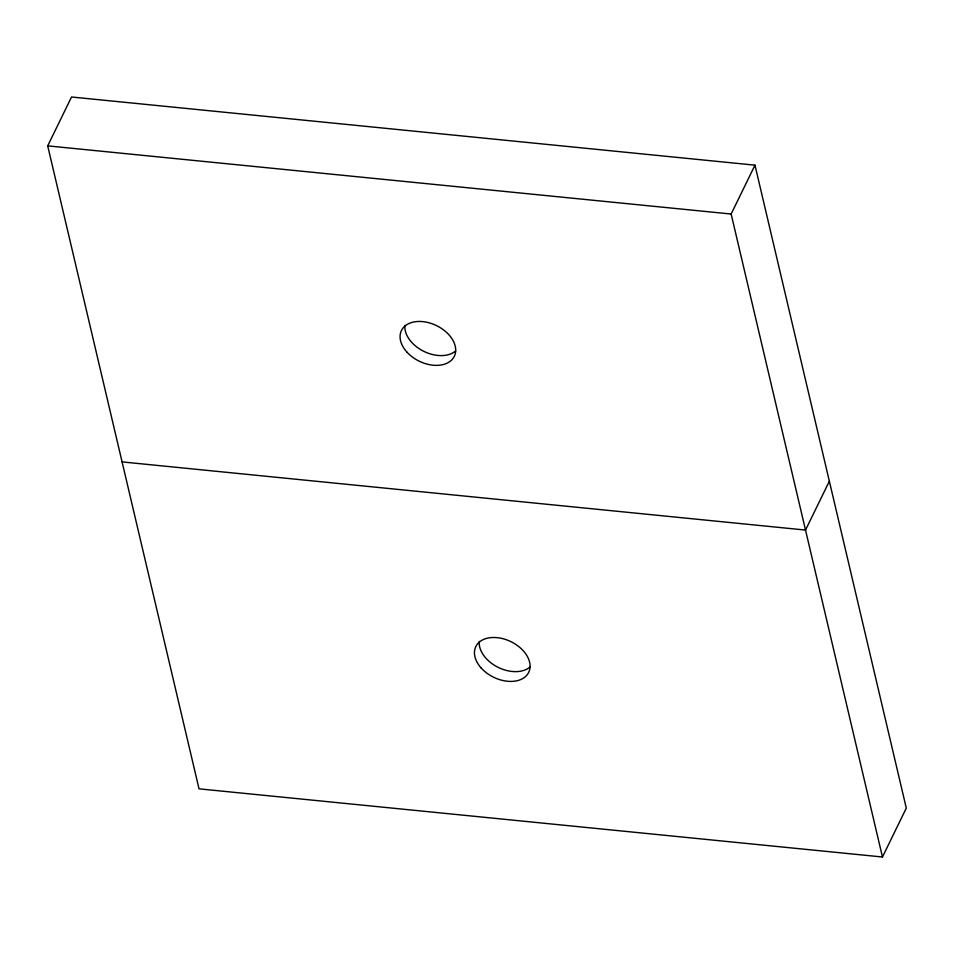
<?xml version="1.0" encoding="UTF-8"?>
<svg xmlns="http://www.w3.org/2000/svg" width="954" height="954" viewBox="0 0 954 954"><rect width="100%" height="100%" fill="white"/><g stroke="black" fill="none" stroke-linecap="round" stroke-linejoin="round"><path stroke-width="1.43" d="M47.7 145.867L71.538 96.998L754.972 165.161L906.3 808.133L882.462 857.002L199.028 788.839L47.7 145.867L731.146 214.03L754.972 165.161M829.36 481.198L805.522 530.066L122.076 461.903M731.146 214.03L882.462 857.002M455.618 350.977A29.407 19.784 26 0 1 423.433 351.155A29.407 19.784 26 0 1 404.925 325.362M529.995 667.013A29.407 19.784 26 0 1 497.809 667.192A29.407 19.784 26 0 1 479.302 641.398M406.786 351.954A29.407 19.784 26 0 0 454.128 356.677A29.407 19.784 26 0 0 422.765 321.617A29.407 19.784 26 0 0 406.786 351.954M481.162 667.991A29.407 19.784 26 0 0 528.516 672.713A29.407 19.784 26 0 0 497.141 637.654A29.407 19.784 26 0 0 481.162 667.991"/></g></svg>
